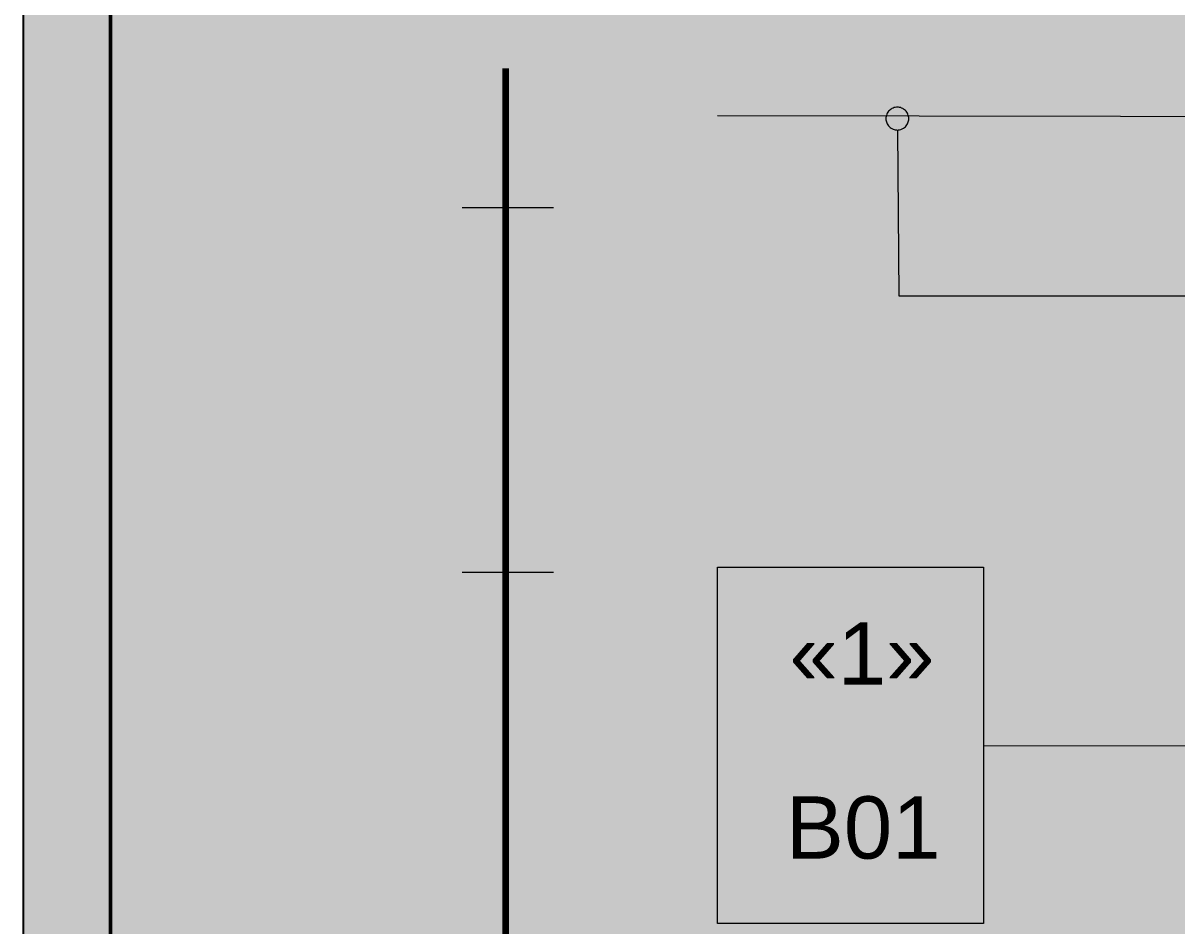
# Model space of a CAD drawing. Header units: millimetres. Extents: x 0 to 590, y 2 to 420.
# Drawn here: x 0 to 64, y 318.3 to 368.4 of the extents above; entities that cross this region are included whole.
import ezdxf
from ezdxf.xclip import XClip

# ---------------------------------------------------------------- set-up
doc = ezdxf.new("R2010")
doc.units = ezdxf.units.MM
doc.header["$MEASUREMENT"] = 0
doc.layers.get('0').update_dxf_attribs({"linetype": 'CONTINUOUS'})
doc.styles.add('Arial$001', font='arial.ttf', dxfattribs={"height": 3.452631})

# ---------------------------------------------------------------- blocks, each defined once
blk = doc.blocks.new('MF28FC3F0')
at = {"true_color": 0xffffff}
for points in [[(0, 420.2), (0, 2.206), (590.355, 2.206), (590.355, 420.2)], [(0, 420.2), (0, 2.437), (590.355, 2.437), (590.355, 420.2)]]:
    blk.add_hatch(color=0, dxfattribs=at).paths.add_polyline_path(points)
blk = doc.blocks.new('MF28FC4B0')
at = {"color": 0, "linetype": 'Continuous', "lineweight": 50, "true_color": 0x000007}
blk.add_lwpolyline([(4.841, 400.376), (4.841, 7.475), (585.086, 7.475), (585.086, 400.376)], dxfattribs=at)

msp = doc.modelspace()

# ---------------------------------------------------------------- hatches: boundary and pattern name
at = {"true_color": 0x000007}
h = msp.add_hatch(color=0, dxfattribs=at)
edge = h.paths.add_edge_path()
edge.add_spline(control_points=[(43.156, 364.53), (43.024, 364.415), (42.909, 364.349), (42.777, 364.3), (42.777, 364.3), (42.662, 364.25), (42.53, 364.234), (42.382, 364.234), (42.382, 364.234), (42.152, 364.234), (41.987, 364.283), (41.855, 364.398), (41.855, 364.398), (41.74, 364.514), (41.674, 364.645), (41.674, 364.826), (41.674, 364.826), (41.674, 364.925), (41.691, 365.024), (41.74, 365.106), (41.74, 365.106), (41.789, 365.189), (41.855, 365.255), (41.921, 365.32), (41.921, 365.32), (42.004, 365.37), (42.086, 365.403), (42.185, 365.436), (42.185, 365.436), (42.251, 365.452), (42.349, 365.469), (42.498, 365.485), (42.498, 365.485), (42.777, 365.518), (42.991, 365.551), (43.123, 365.6), (43.123, 365.6), (43.14, 365.65), (43.14, 365.683), (43.14, 365.699), (43.14, 365.699), (43.14, 365.847), (43.107, 365.946), (43.024, 366.012), (43.024, 366.012), (42.942, 366.078), (42.81, 366.127), (42.629, 366.127), (42.629, 366.127), (42.465, 366.127), (42.333, 366.094), (42.251, 366.028), (42.251, 366.028), (42.185, 365.979), (42.119, 365.88), (42.086, 365.732)], knot_values=[0, 0, 0, 0, 0.017857, 0.017857, 0.017857, 0.017857, 0.035714, 0.035714, 0.035714, 0.035714, 0.053571, 0.053571, 0.053571, 0.053571, 0.071429, 0.071429, 0.071429, 0.071429, 0.089286, 0.089286, 0.089286, 0.089286, 0.107143, 0.107143, 0.107143, 0.107143, 0.125, 0.125, 0.125, 0.125, 0.142857, 0.142857, 0.142857, 0.142857, 0.160714, 0.160714, 0.160714, 0.160714, 0.178571, 0.178571, 0.178571, 0.178571, 0.196429, 0.196429, 0.196429, 0.196429, 0.214286, 0.214286, 0.214286, 0.214286, 0.232143, 0.232143, 0.232143, 0.232143, 1, 1, 1, 1], degree=3, periodic=0)
edge.add_line((42.086, 365.732), (41.74, 365.765))
edge.add_spline(control_points=[(41.74, 365.765), (41.773, 365.93), (41.822, 366.045), (41.888, 366.127), (41.888, 366.127), (41.954, 366.226), (42.069, 366.292), (42.201, 366.341), (42.201, 366.341), (42.333, 366.391), (42.498, 366.424), (42.679, 366.424), (42.679, 366.424), (42.86, 366.424), (43.008, 366.391), (43.123, 366.358), (43.123, 366.358), (43.222, 366.308), (43.304, 366.259), (43.354, 366.193), (43.354, 366.193), (43.42, 366.127), (43.453, 366.045), (43.469, 365.963), (43.469, 365.963), (43.485, 365.897), (43.485, 365.781), (43.485, 365.633)], knot_values=[0, 0, 0, 0, 0.035714, 0.035714, 0.035714, 0.035714, 0.071429, 0.071429, 0.071429, 0.071429, 0.107143, 0.107143, 0.107143, 0.107143, 0.142857, 0.142857, 0.142857, 0.142857, 0.178571, 0.178571, 0.178571, 0.178571, 0.214286, 0.214286, 0.214286, 0.214286, 1, 1, 1, 1], degree=3, periodic=0)
edge.add_line((43.485, 365.633), (43.485, 365.156))
edge.add_spline(control_points=[(43.485, 365.156), (43.485, 364.826), (43.502, 364.612), (43.518, 364.53), (43.518, 364.53), (43.535, 364.431), (43.551, 364.349), (43.601, 364.267)], knot_values=[0, 0, 0, 0, 0.125, 0.125, 0.125, 0.125, 1, 1, 1, 1], degree=3, periodic=0)
edge.add_line((43.601, 364.267), (43.238, 364.267))
edge.add_spline(control_points=[(43.238, 364.267), (43.189, 364.349), (43.173, 364.431), (43.156, 364.53)], knot_values=[0, 0, 0, 0, 1, 1, 1, 1], degree=3, periodic=0)
h.paths.add_polyline_path([(43.123, 365.32), (43.123, 365.32), (43.108, 365.314), (43.093, 365.308), (43.076, 365.302), (43.059, 365.296), (43.041, 365.29), (43.022, 365.284), (43.002, 365.278), (42.981, 365.272), (42.96, 365.266), (42.937, 365.26), (42.914, 365.254), (42.891, 365.248), (42.866, 365.243), (42.841, 365.237), (42.815, 365.232), (42.788, 365.227), (42.76, 365.221), (42.732, 365.216), (42.703, 365.211), (42.673, 365.206), (42.643, 365.202), (42.611, 365.197), (42.579, 365.193), (42.547, 365.189), (42.529, 365.187), (42.511, 365.185), (42.494, 365.183), (42.477, 365.18), (42.461, 365.178), (42.445, 365.176), (42.429, 365.174), (42.415, 365.172), (42.4, 365.169), (42.386, 365.167), (42.373, 365.164), (42.36, 365.162), (42.347, 365.159), (42.335, 365.157), (42.323, 365.154), (42.312, 365.151), (42.3, 365.148), (42.29, 365.145), (42.28, 365.141), (42.27, 365.138), (42.26, 365.134), (42.251, 365.131), (42.242, 365.127), (42.234, 365.123), (42.228, 365.119), (42.222, 365.115), (42.216, 365.11), (42.209, 365.106), (42.203, 365.102), (42.197, 365.098), (42.191, 365.094), (42.185, 365.089), (42.179, 365.085), (42.173, 365.08), (42.168, 365.076), (42.162, 365.071), (42.156, 365.067), (42.151, 365.062), (42.145, 365.057), (42.14, 365.052), (42.135, 365.047), (42.13, 365.042), (42.125, 365.036), (42.12, 365.031), (42.115, 365.025), (42.111, 365.02), (42.107, 365.014), (42.102, 365.008), (42.102, 365.008), (42.098, 365.001), (42.094, 364.995), (42.091, 364.988), (42.087, 364.982), (42.084, 364.975), (42.081, 364.968), (42.078, 364.961), (42.075, 364.954), (42.072, 364.947), (42.07, 364.94), (42.067, 364.932), (42.065, 364.925), (42.063, 364.918), (42.062, 364.911), (42.06, 364.904), (42.058, 364.897), (42.057, 364.89), (42.056, 364.883), (42.055, 364.876), (42.054, 364.869), (42.054, 364.862), (42.053, 364.856), (42.053, 364.849), (42.053, 364.843), (42.053, 364.831), (42.054, 364.819), (42.054, 364.807), (42.056, 364.795), (42.057, 364.783), (42.059, 364.772), (42.061, 364.761), (42.064, 364.75), (42.067, 364.739), (42.07, 364.728), (42.074, 364.717), (42.078, 364.707), (42.082, 364.697), (42.087, 364.687), (42.092, 364.677), (42.097, 364.667), (42.102, 364.658), (42.109, 364.648), (42.115, 364.639), (42.122, 364.63), (42.129, 364.621), (42.136, 364.613), (42.144, 364.604), (42.152, 364.596), (42.162, 364.588), (42.173, 364.58), (42.183, 364.574), (42.194, 364.567), (42.206, 364.561), (42.217, 364.555), (42.229, 364.55), (42.241, 364.545), (42.253, 364.541), (42.266, 364.537), (42.278, 364.533), (42.292, 364.53), (42.305, 364.527), (42.319, 364.525), (42.333, 364.522), (42.348, 364.52), (42.363, 364.519), (42.379, 364.517), (42.395, 364.516), (42.411, 364.515), (42.428, 364.514), (42.445, 364.514), (42.463, 364.514), (42.481, 364.514), (42.481, 364.514), (42.497, 364.514), (42.514, 364.514), (42.53, 364.514), (42.546, 364.515), (42.561, 364.516), (42.577, 364.517), (42.592, 364.519), (42.608, 364.52), (42.623, 364.522), (42.638, 364.525), (42.653, 364.527), (42.668, 364.53), (42.683, 364.533), (42.698, 364.537), (42.713, 364.541), (42.727, 364.545), (42.742, 364.55), (42.757, 364.555), (42.771, 364.561), (42.786, 364.567), (42.8, 364.574), (42.814, 364.58), (42.829, 364.588), (42.843, 364.596), (42.843, 364.596), (42.856, 364.604), (42.868, 364.613), (42.88, 364.621), (42.891, 364.63), (42.903, 364.639), (42.914, 364.648), (42.925, 364.658), (42.936, 364.667), (42.947, 364.677), (42.957, 364.687), (42.967, 364.697), (42.977, 364.707), (42.987, 364.717), (42.996, 364.728), (43.005, 364.739), (43.014, 364.75), (43.023, 364.761), (43.031, 364.772), (43.039, 364.783), (43.046, 364.795), (43.054, 364.807), (43.061, 364.819), (43.067, 364.831), (43.074, 364.843), (43.074, 364.843), (43.078, 364.853), (43.082, 364.864), (43.085, 364.875), (43.089, 364.887), (43.092, 364.899), (43.095, 364.911), (43.098, 364.923), (43.101, 364.936), (43.104, 364.949), (43.106, 364.963), (43.109, 364.977), (43.111, 364.991), (43.113, 365.006), (43.115, 365.021), (43.116, 365.036), (43.118, 365.051), (43.119, 365.067), (43.12, 365.084), (43.121, 365.1), (43.122, 365.117), (43.122, 365.135), (43.123, 365.152), (43.123, 365.17), (43.123, 365.189), (43.123, 365.189)])
h.paths.add_polyline_path([(43.123, 365.32), (43.123, 365.189)])
msp.add_hatch(color=0, dxfattribs=at).paths.add_polyline_path([(45.033, 363.262), (44.737, 363.262), (44.737, 365.156), (44.737, 365.156), (44.727, 365.147), (44.716, 365.139), (44.706, 365.13), (44.695, 365.122), (44.685, 365.113), (44.675, 365.104), (44.664, 365.095), (44.653, 365.086), (44.642, 365.076), (44.632, 365.067), (44.62, 365.058), (44.609, 365.049), (44.598, 365.039), (44.586, 365.03), (44.574, 365.021), (44.562, 365.012), (44.55, 365.003), (44.538, 364.994), (44.525, 364.985), (44.512, 364.976), (44.499, 364.967), (44.485, 364.959), (44.471, 364.95), (44.457, 364.942), (44.457, 364.942), (44.442, 364.934), (44.428, 364.926), (44.414, 364.918), (44.399, 364.91), (44.385, 364.903), (44.371, 364.895), (44.357, 364.888), (44.343, 364.881), (44.329, 364.875), (44.315, 364.868), (44.302, 364.862), (44.288, 364.855), (44.275, 364.849), (44.262, 364.843), (44.249, 364.838), (44.236, 364.832), (44.224, 364.827), (44.211, 364.821), (44.199, 364.816), (44.188, 364.811), (44.176, 364.807), (44.165, 364.802), (44.155, 364.798), (44.144, 364.794), (44.144, 365.073), (44.144, 365.073), (44.165, 365.084), (44.185, 365.094), (44.205, 365.105), (44.225, 365.116), (44.245, 365.127), (44.264, 365.138), (44.284, 365.15), (44.303, 365.161), (44.321, 365.173), (44.34, 365.185), (44.358, 365.197), (44.377, 365.209), (44.395, 365.222), (44.412, 365.234), (44.429, 365.247), (44.447, 365.26), (44.463, 365.273), (44.48, 365.286), (44.496, 365.3), (44.512, 365.314), (44.527, 365.327), (44.543, 365.341), (44.558, 365.356), (44.572, 365.37), (44.572, 365.37), (44.588, 365.382), (44.604, 365.395), (44.619, 365.408), (44.634, 365.42), (44.648, 365.433), (44.662, 365.446), (44.675, 365.46), (44.688, 365.473), (44.7, 365.486), (44.712, 365.5), (44.724, 365.513), (44.735, 365.526), (44.745, 365.54), (44.756, 365.553), (44.765, 365.566), (44.775, 365.58), (44.784, 365.593), (44.792, 365.606), (44.8, 365.619), (44.808, 365.632), (44.816, 365.645), (44.823, 365.658), (44.829, 365.67), (44.836, 365.683), (45.033, 365.683), (45.033, 363.262), (45.033, 365.683)])
h = msp.add_hatch(color=0, dxfattribs=at)
edge = h.paths.add_edge_path()
edge.add_spline(control_points=[(49.117, 363.048), (49.117, 362.966), (49.1, 362.884), (49.067, 362.818), (49.067, 362.818), (49.034, 362.735), (48.985, 362.669), (48.936, 362.604), (48.936, 362.604), (48.87, 362.554), (48.804, 362.505), (48.721, 362.472), (48.721, 362.472), (48.656, 362.439), (48.573, 362.423), (48.491, 362.423), (48.491, 362.423), (48.409, 362.423), (48.326, 362.439), (48.244, 362.472), (48.244, 362.472), (48.162, 362.505), (48.096, 362.554), (48.046, 362.604), (48.046, 362.604), (47.981, 362.669), (47.931, 362.735), (47.898, 362.818), (47.898, 362.818), (47.865, 362.884), (47.849, 362.966), (47.849, 363.048), (47.849, 363.048), (47.849, 363.131), (47.865, 363.213), (47.898, 363.295), (47.898, 363.295), (47.931, 363.377), (47.981, 363.443), (48.046, 363.509), (48.046, 363.509), (48.096, 363.559), (48.162, 363.608), (48.244, 363.641), (48.244, 363.641), (48.326, 363.674), (48.409, 363.69), (48.491, 363.69), (48.491, 363.69), (48.573, 363.69), (48.656, 363.674), (48.721, 363.641), (48.721, 363.641), (48.804, 363.608), (48.87, 363.559), (48.936, 363.509), (48.936, 363.509), (48.985, 363.443), (49.034, 363.377), (49.067, 363.295), (49.067, 363.295), (49.1, 363.213), (49.117, 363.131), (49.117, 363.048)], knot_values=[0, 0, 0, 0, 0.015625, 0.015625, 0.015625, 0.015625, 0.03125, 0.03125, 0.03125, 0.03125, 0.046875, 0.046875, 0.046875, 0.046875, 0.0625, 0.0625, 0.0625, 0.0625, 0.078125, 0.078125, 0.078125, 0.078125, 0.09375, 0.09375, 0.09375, 0.09375, 0.109375, 0.109375, 0.109375, 0.109375, 0.125, 0.125, 0.125, 0.125, 0.140625, 0.140625, 0.140625, 0.140625, 0.15625, 0.15625, 0.15625, 0.15625, 0.171875, 0.171875, 0.171875, 0.171875, 0.1875, 0.1875, 0.1875, 0.1875, 0.203125, 0.203125, 0.203125, 0.203125, 0.21875, 0.21875, 0.21875, 0.21875, 0.234375, 0.234375, 0.234375, 0.234375, 1, 1, 1, 1], degree=3, periodic=0)
h = msp.add_hatch(color=0, dxfattribs=at)
h.paths.add_polyline_path([(27.25, 346.336), (28.897, 349.234), (29.342, 349.234), (29.819, 346.336), (29.44, 346.336), (29.309, 347.175), (28.14, 347.175), (27.679, 346.336)])
h.paths.add_polyline_path([(28.304, 347.472), (29.259, 347.472), (29.144, 348.196), (29.144, 348.196), (29.14, 348.231), (29.136, 348.266), (29.132, 348.3), (29.128, 348.333), (29.124, 348.367), (29.12, 348.4), (29.116, 348.432), (29.112, 348.465), (29.108, 348.496), (29.104, 348.528), (29.1, 348.559), (29.097, 348.589), (29.093, 348.62), (29.09, 348.649), (29.086, 348.679), (29.083, 348.707), (29.08, 348.736), (29.077, 348.764), (29.074, 348.791), (29.071, 348.818), (29.069, 348.844), (29.066, 348.87), (29.064, 348.896), (29.062, 348.921), (29.062, 348.921), (29.053, 348.898), (29.044, 348.875), (29.035, 348.853), (29.026, 348.83), (29.016, 348.807), (29.006, 348.784), (28.996, 348.761), (28.985, 348.738), (28.975, 348.714), (28.963, 348.691), (28.952, 348.667), (28.94, 348.643), (28.928, 348.619), (28.916, 348.594), (28.904, 348.569), (28.891, 348.544), (28.878, 348.518), (28.865, 348.492), (28.851, 348.466), (28.838, 348.439), (28.824, 348.412), (28.81, 348.385), (28.796, 348.357), (28.782, 348.328), (28.304, 347.472), (28.782, 348.328)])
at = {"true_color": 0xffffff}
msp.add_hatch(color=0, dxfattribs=at).paths.add_polyline_path([(38.513, 338.185), (38.513, 318.443), (53.266, 318.443), (53.266, 338.185)])
at = {"true_color": 0x000007}
h = msp.add_hatch(color=0, dxfattribs=at)
h.paths.add_polyline_path([(27.497, 326.379), (28.107, 329.261), (29.012, 329.261), (29.012, 329.261), (29.033, 329.261), (29.052, 329.261), (29.072, 329.261), (29.091, 329.261), (29.109, 329.261), (29.127, 329.261), (29.144, 329.261), (29.161, 329.26), (29.178, 329.26), (29.194, 329.26), (29.209, 329.259), (29.224, 329.259), (29.239, 329.258), (29.253, 329.258), (29.267, 329.257), (29.281, 329.256), (29.294, 329.255), (29.306, 329.254), (29.319, 329.253), (29.33, 329.251), (29.342, 329.25), (29.353, 329.248), (29.364, 329.246), (29.374, 329.244), (29.391, 329.242), (29.407, 329.24), (29.422, 329.238), (29.438, 329.235), (29.453, 329.232), (29.468, 329.229), (29.482, 329.225), (29.496, 329.222), (29.511, 329.218), (29.524, 329.214), (29.538, 329.21), (29.551, 329.205), (29.565, 329.201), (29.578, 329.196), (29.591, 329.19), (29.604, 329.185), (29.617, 329.179), (29.629, 329.173), (29.642, 329.166), (29.654, 329.159), (29.667, 329.152), (29.679, 329.145), (29.691, 329.137), (29.704, 329.129), (29.714, 329.123), (29.724, 329.116), (29.734, 329.109), (29.744, 329.102), (29.753, 329.094), (29.762, 329.086), (29.772, 329.078), (29.781, 329.069), (29.789, 329.061), (29.798, 329.052), (29.807, 329.042), (29.815, 329.032), (29.823, 329.023), (29.831, 329.012), (29.839, 329.002), (29.846, 328.991), (29.854, 328.981), (29.861, 328.969), (29.868, 328.958), (29.875, 328.947), (29.882, 328.935), (29.889, 328.923), (29.895, 328.911), (29.901, 328.899), (29.907, 328.886), (29.913, 328.874), (29.919, 328.862), (29.925, 328.849), (29.93, 328.837), (29.935, 328.824), (29.94, 328.812), (29.945, 328.799), (29.949, 328.787), (29.953, 328.774), (29.957, 328.761), (29.961, 328.748), (29.965, 328.736), (29.968, 328.723), (29.971, 328.709), (29.973, 328.696), (29.976, 328.683), (29.978, 328.669), (29.98, 328.656), (29.981, 328.642), (29.982, 328.628), (29.983, 328.614), (29.984, 328.6), (29.984, 328.586), (29.983, 328.565), (29.983, 328.545), (29.981, 328.526), (29.98, 328.506), (29.977, 328.487), (29.975, 328.468), (29.972, 328.449), (29.968, 328.431), (29.964, 328.413), (29.959, 328.395), (29.954, 328.377), (29.949, 328.359), (29.943, 328.342), (29.937, 328.325), (29.93, 328.308), (29.923, 328.291), (29.915, 328.274), (29.907, 328.257), (29.899, 328.24), (29.89, 328.224), (29.881, 328.207), (29.872, 328.191), (29.862, 328.174), (29.852, 328.158), (29.839, 328.143), (29.827, 328.129), (29.813, 328.115), (29.8, 328.102), (29.786, 328.088), (29.771, 328.075), (29.757, 328.062), (29.742, 328.049), (29.726, 328.036), (29.71, 328.023), (29.694, 328.011), (29.677, 327.999), (29.66, 327.988), (29.642, 327.976), (29.624, 327.965), (29.606, 327.954), (29.587, 327.943), (29.567, 327.933), (29.547, 327.923), (29.527, 327.913), (29.506, 327.904), (29.485, 327.895), (29.463, 327.886), (29.44, 327.878), (29.461, 327.872), (29.48, 327.865), (29.5, 327.858), (29.519, 327.852), (29.537, 327.845), (29.555, 327.837), (29.572, 327.83), (29.589, 327.822), (29.606, 327.814), (29.622, 327.805), (29.637, 327.796), (29.652, 327.787), (29.667, 327.778), (29.681, 327.768), (29.695, 327.758), (29.709, 327.747), (29.722, 327.736), (29.734, 327.725), (29.747, 327.713), (29.759, 327.701), (29.77, 327.688), (29.781, 327.675), (29.792, 327.661), (29.803, 327.647), (29.803, 327.647), (29.811, 327.635), (29.819, 327.622), (29.826, 327.609), (29.834, 327.596), (29.841, 327.583), (29.848, 327.57), (29.855, 327.556), (29.862, 327.542), (29.868, 327.528), (29.874, 327.514), (29.88, 327.5), (29.885, 327.485), (29.89, 327.47), (29.894, 327.454), (29.899, 327.439), (29.903, 327.423), (29.906, 327.407), (29.909, 327.39), (29.912, 327.374), (29.914, 327.357), (29.916, 327.339), (29.917, 327.321), (29.918, 327.303), (29.918, 327.285), (29.918, 327.266), (29.917, 327.248), (29.916, 327.229), (29.914, 327.21), (29.911, 327.191), (29.909, 327.172), (29.905, 327.152), (29.901, 327.133), (29.897, 327.114), (29.892, 327.095), (29.887, 327.076), (29.881, 327.057), (29.874, 327.038), (29.867, 327.019), (29.86, 327), (29.852, 326.981), (29.843, 326.963), (29.834, 326.945), (29.825, 326.927), (29.815, 326.909), (29.804, 326.891), (29.793, 326.874), (29.782, 326.857), (29.77, 326.841), (29.759, 326.822), (29.748, 326.804), (29.737, 326.786), (29.725, 326.769), (29.712, 326.752), (29.699, 326.736), (29.686, 326.719), (29.672, 326.703), (29.658, 326.688), (29.643, 326.672), (29.628, 326.658), (29.613, 326.643), (29.598, 326.629), (29.582, 326.615), (29.565, 326.601), (29.549, 326.588), (29.532, 326.575), (29.515, 326.563), (29.498, 326.55), (29.48, 326.539), (29.462, 326.527), (29.444, 326.516), (29.426, 326.505), (29.407, 326.495), (29.389, 326.485), (29.37, 326.475), (29.351, 326.466), (29.332, 326.458), (29.313, 326.45), (29.293, 326.442), (29.274, 326.435), (29.254, 326.428), (29.234, 326.422), (29.214, 326.416), (29.193, 326.411), (29.173, 326.406), (29.152, 326.402), (29.131, 326.398), (29.11, 326.394), (29.089, 326.391), (29.068, 326.388), (29.046, 326.386), (29.025, 326.384), (29.003, 326.382), (28.981, 326.381), (28.958, 326.38), (28.936, 326.38), (28.913, 326.379), (27.497, 326.379), (28.913, 326.379)])
h.paths.add_polyline_path([(28.238, 328.026), (28.831, 328.026), (28.831, 328.026), (28.866, 328.026), (28.899, 328.027), (28.932, 328.028), (28.964, 328.03), (28.995, 328.032), (29.026, 328.035), (29.055, 328.039), (29.084, 328.043), (29.111, 328.047), (29.138, 328.052), (29.164, 328.057), (29.189, 328.063), (29.214, 328.07), (29.237, 328.076), (29.259, 328.084), (29.281, 328.092), (29.302, 328.1), (29.322, 328.109), (29.341, 328.119), (29.359, 328.129), (29.377, 328.139), (29.393, 328.151), (29.409, 328.162), (29.424, 328.174), (29.424, 328.174), (29.44, 328.185), (29.455, 328.196), (29.47, 328.207), (29.484, 328.219), (29.498, 328.232), (29.51, 328.245), (29.522, 328.258), (29.534, 328.272), (29.544, 328.287), (29.554, 328.302), (29.563, 328.317), (29.572, 328.333), (29.58, 328.349), (29.587, 328.365), (29.594, 328.382), (29.6, 328.4), (29.605, 328.418), (29.609, 328.436), (29.613, 328.454), (29.616, 328.473), (29.618, 328.493), (29.62, 328.512), (29.621, 328.533), (29.621, 328.553), (29.621, 328.563), (29.621, 328.573), (29.62, 328.584), (29.619, 328.594), (29.617, 328.604), (29.616, 328.614), (29.614, 328.624), (29.612, 328.634), (29.609, 328.644), (29.607, 328.653), (29.604, 328.663), (29.601, 328.672), (29.598, 328.681), (29.594, 328.69), (29.591, 328.699), (29.587, 328.708), (29.584, 328.716), (29.58, 328.724), (29.576, 328.732), (29.572, 328.74), (29.568, 328.747), (29.564, 328.754), (29.56, 328.761), (29.556, 328.767), (29.551, 328.775), (29.547, 328.783), (29.542, 328.79), (29.538, 328.797), (29.533, 328.804), (29.528, 328.811), (29.523, 328.817), (29.517, 328.823), (29.512, 328.829), (29.506, 328.835), (29.5, 328.84), (29.494, 328.845), (29.488, 328.85), (29.481, 328.855), (29.475, 328.86), (29.468, 328.865), (29.461, 328.869), (29.454, 328.873), (29.446, 328.878), (29.439, 328.882), (29.431, 328.886), (29.424, 328.89), (29.416, 328.895), (29.407, 328.899), (29.399, 328.903), (29.39, 328.906), (29.38, 328.91), (29.37, 328.913), (29.36, 328.915), (29.348, 328.918), (29.337, 328.92), (29.324, 328.922), (29.312, 328.924), (29.298, 328.925), (29.284, 328.926), (29.27, 328.928), (29.254, 328.928), (29.238, 328.929), (29.222, 328.93), (29.205, 328.93), (29.187, 328.931), (29.169, 328.931), (29.15, 328.931), (29.13, 328.931), (29.11, 328.932), (29.089, 328.932), (29.067, 328.932), (29.045, 328.932), (28.436, 328.932), (28.238, 328.026), (28.436, 328.932)])
h.paths.add_polyline_path([(27.958, 326.709), (28.617, 326.709), (28.617, 326.709), (28.639, 326.709), (28.661, 326.709), (28.682, 326.709), (28.702, 326.709), (28.722, 326.709), (28.741, 326.709), (28.759, 326.709), (28.777, 326.709), (28.794, 326.71), (28.81, 326.71), (28.826, 326.71), (28.841, 326.711), (28.856, 326.711), (28.87, 326.712), (28.884, 326.713), (28.896, 326.714), (28.909, 326.715), (28.92, 326.716), (28.932, 326.717), (28.942, 326.718), (28.952, 326.72), (28.962, 326.721), (28.971, 326.723), (28.979, 326.725), (28.979, 326.725), (28.994, 326.727), (29.008, 326.73), (29.022, 326.732), (29.036, 326.735), (29.049, 326.738), (29.063, 326.741), (29.076, 326.744), (29.089, 326.747), (29.102, 326.751), (29.115, 326.754), (29.127, 326.758), (29.14, 326.762), (29.152, 326.767), (29.164, 326.771), (29.176, 326.775), (29.188, 326.78), (29.199, 326.785), (29.211, 326.79), (29.222, 326.795), (29.233, 326.801), (29.244, 326.806), (29.255, 326.812), (29.265, 326.818), (29.276, 326.824), (29.284, 326.83), (29.292, 326.837), (29.3, 326.843), (29.309, 326.85), (29.317, 326.857), (29.325, 326.864), (29.333, 326.871), (29.341, 326.879), (29.349, 326.887), (29.357, 326.894), (29.365, 326.902), (29.372, 326.91), (29.38, 326.919), (29.388, 326.927), (29.395, 326.936), (29.403, 326.945), (29.41, 326.954), (29.417, 326.963), (29.424, 326.972), (29.431, 326.982), (29.438, 326.992), (29.444, 327.001), (29.451, 327.011), (29.457, 327.022), (29.461, 327.032), (29.465, 327.043), (29.469, 327.053), (29.473, 327.064), (29.477, 327.075), (29.481, 327.086), (29.485, 327.097), (29.489, 327.108), (29.492, 327.119), (29.496, 327.131), (29.499, 327.142), (29.502, 327.153), (29.505, 327.165), (29.508, 327.176), (29.511, 327.187), (29.513, 327.198), (29.515, 327.21), (29.517, 327.221), (29.519, 327.232), (29.52, 327.243), (29.521, 327.254), (29.522, 327.264), (29.523, 327.275), (29.523, 327.285), (29.522, 327.301), (29.522, 327.318), (29.52, 327.334), (29.519, 327.349), (29.516, 327.365), (29.514, 327.38), (29.51, 327.395), (29.507, 327.41), (29.503, 327.425), (29.498, 327.439), (29.493, 327.453), (29.488, 327.466), (29.482, 327.479), (29.476, 327.492), (29.469, 327.505), (29.462, 327.517), (29.454, 327.529), (29.446, 327.54), (29.438, 327.551), (29.429, 327.561), (29.42, 327.571), (29.411, 327.58), (29.401, 327.589), (29.391, 327.598), (29.38, 327.606), (29.369, 327.614), (29.356, 327.621), (29.343, 327.628), (29.329, 327.635), (29.314, 327.641), (29.298, 327.647), (29.281, 327.653), (29.264, 327.658), (29.245, 327.663), (29.226, 327.668), (29.206, 327.672), (29.185, 327.676), (29.163, 327.68), (29.14, 327.683), (29.117, 327.686), (29.092, 327.688), (29.067, 327.691), (29.041, 327.692), (29.014, 327.694), (28.986, 327.695), (28.957, 327.696), (28.927, 327.697), (28.897, 327.697), (28.897, 327.697), (28.172, 327.697), (27.958, 326.709), (28.172, 327.697)])

# ---------------------------------------------------------------- linework, layer by layer
at = {"color": 0, "linetype": 'Continuous', "lineweight": 100, "true_color": 0x000007}
msp.add_lwpolyline([(26.756, 365.831), (26.724, 27.547), (26.724, 27.547)], dxfattribs=at)
at = {"color": 0, "linetype": 'Continuous', "lineweight": 20, "true_color": 0x000007}
for points in [[(38.513, 363.229), (127.921, 363.081), (127.921, 363.081)], [(48.491, 362.423), (48.573, 353.235), (98.102, 353.235)], [(24.352, 358.125), (29.407, 358.125), (29.407, 358.125)], [(53.266, 328.306), (88.156, 328.257), (88.156, 343.405), (98.2, 343.405)], [(24.352, 337.905), (29.407, 337.905), (29.407, 337.905)]]:
    msp.add_lwpolyline(points, dxfattribs=at)
msp.add_lwpolyline([(38.513, 338.185), (53.266, 338.185), (53.266, 318.443), (38.513, 318.443)], close=True, dxfattribs=at)
msp.add_open_spline([(49.117, 363.048), (49.117, 362.966), (49.1, 362.884), (49.067, 362.818), (49.067, 362.818), (49.034, 362.735), (48.985, 362.669), (48.936, 362.604), (48.936, 362.604), (48.87, 362.554), (48.804, 362.505), (48.721, 362.472), (48.721, 362.472), (48.656, 362.439), (48.573, 362.423), (48.491, 362.423), (48.491, 362.423), (48.409, 362.423), (48.326, 362.439), (48.244, 362.472), (48.244, 362.472), (48.162, 362.505), (48.096, 362.554), (48.046, 362.604), (48.046, 362.604), (47.981, 362.669), (47.931, 362.735), (47.898, 362.818), (47.898, 362.818), (47.865, 362.884), (47.849, 362.966), (47.849, 363.048), (47.849, 363.048), (47.849, 363.131), (47.865, 363.213), (47.898, 363.295), (47.898, 363.295), (47.931, 363.377), (47.981, 363.443), (48.046, 363.509), (48.046, 363.509), (48.096, 363.559), (48.162, 363.608), (48.244, 363.641), (48.244, 363.641), (48.326, 363.674), (48.409, 363.69), (48.491, 363.69), (48.491, 363.69), (48.573, 363.69), (48.656, 363.674), (48.721, 363.641), (48.721, 363.641), (48.804, 363.608), (48.87, 363.559), (48.936, 363.509), (48.936, 363.509), (48.985, 363.443), (49.034, 363.377), (49.067, 363.295), (49.067, 363.295), (49.1, 363.213), (49.117, 363.131), (49.117, 363.048)], degree=3, knots=[0, 0, 0, 0, 0.015625, 0.015625, 0.015625, 0.015625, 0.03125, 0.03125, 0.03125, 0.03125, 0.046875, 0.046875, 0.046875, 0.046875, 0.0625, 0.0625, 0.0625, 0.0625, 0.078125, 0.078125, 0.078125, 0.078125, 0.09375, 0.09375, 0.09375, 0.09375, 0.109375, 0.109375, 0.109375, 0.109375, 0.125, 0.125, 0.125, 0.125, 0.140625, 0.140625, 0.140625, 0.140625, 0.15625, 0.15625, 0.15625, 0.15625, 0.171875, 0.171875, 0.171875, 0.171875, 0.1875, 0.1875, 0.1875, 0.1875, 0.203125, 0.203125, 0.203125, 0.203125, 0.21875, 0.21875, 0.21875, 0.21875, 0.234375, 0.234375, 0.234375, 0.234375, 1, 1, 1, 1], dxfattribs=at)

# ---------------------------------------------------------------- block references
at = {"color": 0, "true_color": 0xffffff}
ref = msp.add_blockref('MF28FC3F0', (0, 0), dxfattribs=at)
XClip(ref).set_block_clipping_path([(0, 2.1075862069), (590.3875862069, 420.2)])
ref = msp.add_blockref('MF28FC4B0', (0, 0), dxfattribs=at)
XClip(ref).set_block_clipping_path([(0, 2.3710344828), (590.3875862069, 420.2)])

# ---------------------------------------------------------------- texts
at = {"color": 0, "true_color": 0x000007, "style": 'Arial$001'}
for s, p in [('«1»', (42.498, 331.681)), ('B01', (42.3, 322.033))]:
    msp.add_text(s, height=3.4526, dxfattribs=at).set_placement(p)

doc.saveas('drawing.dxf')
